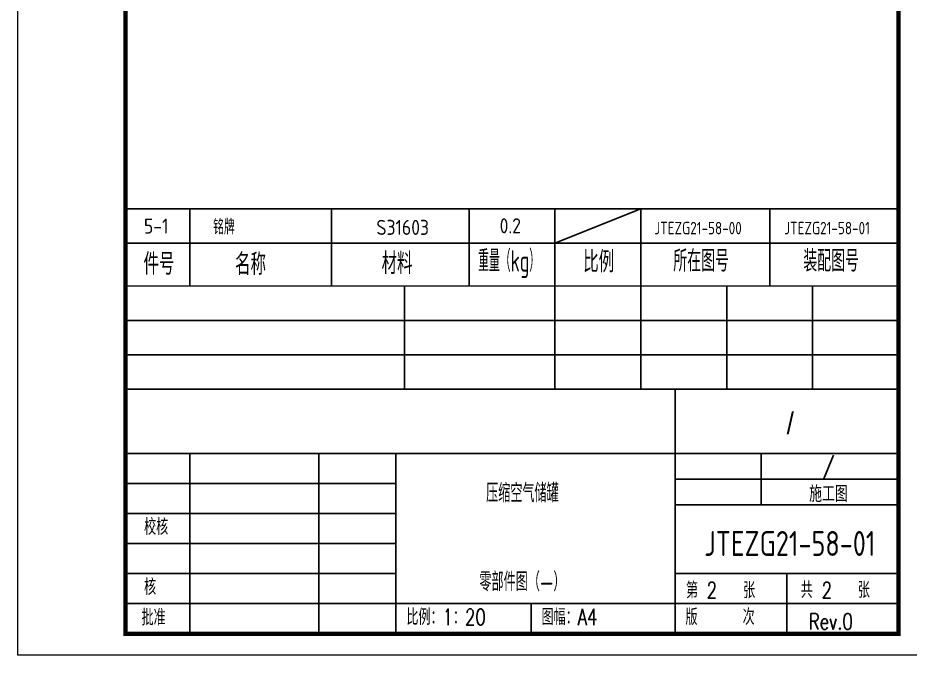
# Model space of a CAD drawing. Header units: millimetres. Extents: x 35105 to 454747, y -53554 to 1224.
# Drawn here: x 446347 to 450502, y -53554 to -50584 of the extents above; entities that cross this region are included whole.
import ezdxf
from ezdxf.enums import TextEntityAlignment as Align

# ---------------------------------------------------------------- set-up
doc = ezdxf.new("R2010")
doc.units = ezdxf.units.MM
doc.layers.get('0').update_dxf_attribs({"lineweight": 18})
doc.layers.add('04细实线', color=1, linetype='Continuous', lineweight=13)
doc.layers.add('中粗线', color=4, linetype='Continuous', lineweight=35)
for name, color, linetype in [('BORDER', 7, 'Continuous'), ('DIM', 6, 'Continuous'), ('TXT', 3, 'Continuous')]:
    doc.layers.add(name, color=color, linetype=linetype)
doc.styles.add('HZ', font='gbenor.shx', dxfattribs={"width": 0.9, "bigfont": 'gbcbig.shx'})
doc.styles.add('PC_TEXTSTYLE', font='romans.shx', dxfattribs={"width": 0.8, "bigfont": 'hzfs.shx'})
doc.styles.add('SBHZ', font='tcc_simp.shx', dxfattribs={"width": 0.85, "bigfont": 'tcc_hzdx.shx'})

msp = doc.modelspace()

# ---------------------------------------------------------------- linework, layer by layer
at = {"color": 3}
msp.add_line((446847.38593, -51473.83396), (446847.38593, -51833.70516), dxfattribs=at)
msp.add_lwpolyline([(446346.71864, -47613.70516), (450546.71864, -47613.70516), (450546.71864, -53553.70516), (446346.71864, -53553.70516)], close=True)
at = {"layer": '04细实线', "color": 3, "lineweight": -3}
msp.add_line((448847.57911, -51633.7767), (449247.43601, -51473.83396), dxfattribs=at)
for points in [[(447147.27859, -51833.70516), (447147.27859, -51473.83396)], [(447807.728, -51833.70516), (447807.728, -51473.83396)], [(448447.72224, -51833.70516), (448447.72224, -51473.83396)], [(448847.57911, -51833.70516), (448847.57911, -51473.83396)], [(449247.43601, -51833.70516), (449247.43601, -51473.83396)], [(449848.1301, -51833.70516), (449848.1301, -51473.83396)], [(446847.38593, -51633.7767), (450447.91543, -51633.7767)]]:
    msp.add_lwpolyline(points, dxfattribs=at)
at = {"layer": 'BORDER', "color": 4, "linetype": 'Continuous', "lineweight": -3, "ltscale": 5, "const_width": 20}
msp.add_lwpolyline([(446847.38635, -47713.70516), (450447.38635, -47713.70516), (450447.38635, -53453.70516), (446847.38635, -53453.70516)], close=True, dxfattribs=at)
at = {"layer": 'DIM', "color": 3}
for p, q in [((446847.60735, -52313.70516), (450447.60735, -52313.70516)), ((449407.60735, -53453.70516), (449407.60735, -52313.70516)), ((446847.60735, -52613.70516), (450447.60735, -52613.70516)), ((448107.60735, -53453.70516), (448107.60735, -52613.70516))]:
    msp.add_line(p, q, dxfattribs=at)
at = {"layer": 'DIM', "color": 3, "const_width": 6}
msp.add_lwpolyline([(450447.38593, -51833.70516), (446847.38593, -51833.70516)], dxfattribs=at)
at = {"layer": 'TXT'}
for p, q in [((448147.60735, -51833.70516), (448147.60735, -52313.70516)), ((448847.60735, -51833.70516), (448847.60735, -52313.70516)), ((449247.60735, -51833.70516), (449247.60735, -52313.70516)), ((449647.60735, -51833.70516), (449647.60735, -52313.70516)), ((450047.60735, -51833.70516), (450047.60735, -52313.70516)), ((446847.60735, -51993.70516), (450447.60735, -51993.70516)), ((446847.60735, -52153.70516), (450447.60735, -52153.70516)), ((447147.60735, -53453.70516), (447147.60735, -52613.70516)), ((447747.60735, -53453.70516), (447747.60735, -52613.70516)), ((449407.60735, -52613.70516), (449407.60735, -53015.75217)), ((449807.60735, -52853.70516), (449807.60735, -52613.70516)), ((446847.60735, -52753.70516), (448107.60735, -52753.70516)), ((449407.60735, -52733.70516), (450447.53995, -52733.70516)), ((449407.60735, -52853.70516), (450447.60735, -52853.70516)), ((446847.60735, -52893.70516), (448107.60735, -52893.70516)), ((446847.60735, -53033.70516), (448107.60735, -53033.70516)), ((446847.60735, -53173.70516), (448107.60735, -53173.70516)), ((449407.60735, -53173.70516), (450447.60735, -53173.70516)), ((449927.60735, -53453.70516), (449927.60735, -53173.70516)), ((446847.60735, -53313.70516), (450447.60735, -53313.70516)), ((448737.04421, -53313.70516), (448737.04421, -53453.70516))]:
    msp.add_line(p, q, dxfattribs=at)
at = {"layer": '中粗线', "color": 3, "lineweight": -3}
msp.add_lwpolyline([(446847.38593, -51473.83396), (450447.91543, -51473.83396)], dxfattribs=at)

# ---------------------------------------------------------------- texts
at = {"layer": '04细实线', "color": 3, "style": 'HZ'}
for s, p in [('5-1', (446991.01549, -51589.17556)), ('S31603', (448138.96435, -51595.245)), ('0.2', (448639.93977, -51587.73291))]:
    msp.add_text(s, height=70, dxfattribs=at).set_placement(p, align=Align.CENTER)
for s, height, p in [('铭牌', 70, (447256.17825, -51592.90601)), ('件号', 100, (446931.94458, -51780.51681)), ('名称', 100, (447358.25413, -51781.91718)), ('材料', 100, (448040.62432, -51778.06325)), ('比例', 100, (448979.67872, -51770.3916))]:
    msp.add_text(s, height=height, dxfattribs=at).set_placement(p)
for s, width, p in [('重量（kg）', 0.7, (448490.20651, -51766.21544)), ('所在图号', 0.9, (449399.09789, -51766.21544)), ('装配图号', 0.9, (450004.44087, -51766.21544))]:
    msp.add_text(s, height=100, dxfattribs=dict(at, width=width)).set_placement(p)
at = {"layer": 'TXT'}
for s, height, style, width, p in [('JTEZG21-58-00', 58.0000019, 'HZ', 0.9, (449514.50287, -51563.43734)), ('JTEZG21-58-01', 58.0000019, 'HZ', 0.9, (450115.19696, -51563.43734)), ('/', 100, 'SBHZ', 0.9, (449943.84161, -52470.78391)), ('/', 75, 'PC_TEXTSTYLE', 0.8, (450121.52295, -52678.11757)), ('压缩空气储罐', 87.000003, 'HZ', 0.9, (448696.36422, -52793.28647)), ('施工图', 75, 'PC_TEXTSTYLE', 0.8, (450121.52295, -52798.11757)), ('JTEZG21-58-01', 116.0000038, 'HZ', 0.9, (449941.74108, -53033.02643)), ('零部件图（—）', 87.000003, 'HZ', 0.9, (448696.36422, -53207.08375))]:
    msp.add_text(s, height=height, dxfattribs=dict(at, style=style, width=width)).set_placement(p, align=Align.MIDDLE)
at = {"layer": 'TXT', "style": 'PC_TEXTSTYLE', "width": 0.75}
for s, p in [(' 校核', (446895.98007, -52993.27075)), (' 核', (446895.98007, -53273.27075)), ('第     张', (449458.27956, -53288.63142)), ('2', (449554.26787, -53288.63142)), ('共     张', (449992.42592, -53287.25642)), ('2', (450090.21193, -53288.63142)), ('批准', (446922.455, -53415.58701)), ('比例：1：20', (448155.98007, -53413.27075)), ('图幅：A4', (448785.41693, -53413.27075)), ('版     次', (449455.98007, -53413.27075)), ('Rev.0', (450030.02297, -53434.2095))]:
    msp.add_text(s, height=75, dxfattribs=at).set_placement(p)

doc.saveas('drawing.dxf')
